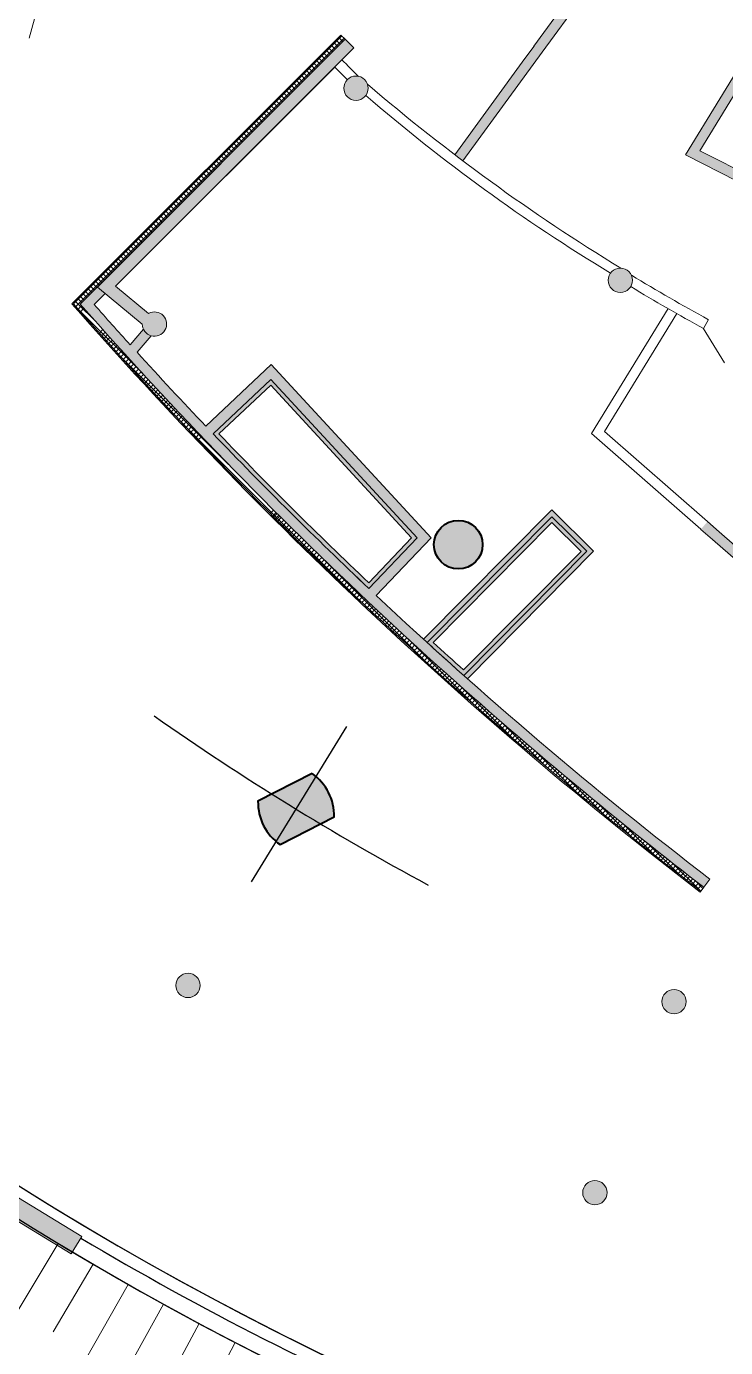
# Model space of a CAD drawing. Header units: millimetres. Extents: x 72919 to 485785, y -53256 to 338519.
# Drawn here: x 180142 to 197379, y 34315 to 66900 of the extents above; entities that cross this region are included whole.
import ezdxf

# ---------------------------------------------------------------- set-up
doc = ezdxf.new("R2010")
doc.units = ezdxf.units.MM
doc.layers.add('1', color=7, linetype='Continuous')
for name, color, linetype, lineweight in [('door', 177, 'Continuous', 9), ('gr', 251, 'Continuous', 40), ('wall', 5, 'Continuous', 40)]:
    doc.layers.add(name, color=color, linetype=linetype, lineweight=lineweight)

# ---------------------------------------------------------------- blocks, each defined once
blk = doc.blocks.new('Пилон 1')
at = {"layer": 'wall', "lineweight": 9, "ltscale": 400, "true_color": 0x000000}
h = blk.add_hatch(color=18, dxfattribs=at)
h.dxf.hatch_style = 1
edge = h.paths.add_edge_path()
edge.add_line((600, -750), (600, 750))
edge.add_arc((0, -375), 1275, 61.9275, 118.0725)
edge.add_line((-600, 750), (-600, -750))
edge.add_arc((0, 375), 1275, 241.9275, 298.0725)
at = {"layer": 'wall', "color": 0, "ltscale": 400}
blk.add_lwpolyline([(600, -750), (600, 750, 0.25), (-600, 750), (-600, -750, 0.25), (600, -750)], format="xyb", dxfattribs=at)
blk = doc.blocks.new('Колонна ∅1200')
at = {"lineweight": 9, "ltscale": 400, "true_color": 0x000000}
h = blk.add_hatch(color=18, dxfattribs=at)
h.dxf.hatch_style = 1
edge = h.paths.add_edge_path()
edge.add_arc((0, 0), 600, 0, 360)
at = {"color": 18, "ltscale": 400, "true_color": 0x000000}
blk.add_circle((0, 0), 600, dxfattribs=at)
blk = doc.blocks.new('Откосы  по обваловке')
at = {"layer": 'gr', "lineweight": 18, "flags": 128}
for points in [[(34945.346, 32850.404, 0.014116), (34942.738, 32864.058, -0.09994), (34942.031, 32905.884, -0.047239), (34947.135, 32924.102, -0.047239)], [(34946.693, 32850.844, 0.013895), (34944.105, 32864.359, -0.099946), (34943.408, 32905.633, -0.047246), (34948.442, 32923.599)], [(34957.418, 32843.415), (34951.36, 32861.941), (34949.644, 32867.202), (34948.75, 32870.241, -0.169619), (34952.387, 32922.108, -0.169619)]]:
    blk.add_lwpolyline(points, format="xyb", dxfattribs=at)
for points in [[(34944.192, 32909.523), (34947.985, 32908.65)], [(34945.877, 32908.087), (34947.767, 32907.674)], [(34943.758, 32907.469), (34947.561, 32906.695)], [(34945.468, 32906.079), (34947.368, 32905.714)], [(34943.367, 32905.408), (34947.187, 32904.73)], [(34945.105, 32904.062), (34947.019, 32903.745)]]:
    blk.add_lwpolyline(points, dxfattribs=at)

msp = doc.modelspace()

# ---------------------------------------------------------------- hatches: boundary and pattern name
at = {"ltscale": 500, "true_color": 0x000000}
h = msp.add_hatch(color=18, dxfattribs=at)
h.dxf.hatch_style = 1
edge = h.paths.add_edge_path()
edge.add_line((196533.29885, 74688.63742), (196527.96395, 74683.30252))
edge.add_line((196527.96395, 74683.30252), (196715.28669, 74502.12988))
edge.add_line((196715.28669, 74502.12988), (196628.89374, 74412.80424))
edge.add_arc((221610.24607, 104414.99944), 39041, 230.217515222, 238.316936093)
edge.add_line((201105.12673, 71192.42035), (199563.85637, 68677.29571))
edge.add_line((199563.85637, 68677.29571), (199777.01672, 68546.67159))
edge.add_line((199777.01672, 68546.67159), (201318.28764, 71061.79714))
edge.add_arc((221610.24607, 104414.99944), 39041, 238.683831648, 247.316628494)
edge.add_line((206554.54177, 68393.81888), (205425.6932, 65668.53733))
edge.add_line((205425.6932, 65668.53733), (205656.66312, 65572.86658))
edge.add_line((205656.66312, 65572.86658), (206785.51178, 68298.14833))
edge.add_arc((221610.24607, 104414.99944), 39041, 247.683524049, 256.316319016)
edge.add_line((212374.6517, 66482.11822), (211686.03008, 63613.80275))
edge.add_line((211686.03008, 63613.80275), (211929.12247, 63555.44103))
edge.add_line((211929.12247, 63555.44103), (212617.74394, 66423.75589))
edge.add_arc((221610.24607, 104414.99944), 39041, 256.683214571, 260.819116976)
edge.add_line((215381.18359, 65874.13202), (215411.88844, 66021.11655))
edge.add_arc((221610.24607, 104414.99944), 38891, 229.849259553, 260.829223184, ccw=False)
h = msp.add_hatch(color=18, dxfattribs=at)
h.dxf.hatch_style = 1
edge = h.paths.add_edge_path()
edge.add_arc((198782.47149, 67163.15066), 300, 174.342831103, 238.493311941)
edge.add_line((198625.69207, 66907.37691), (198563.9617, 66806.69663))
edge.add_line((198563.9617, 66806.69663), (196745.26757, 63838.61446))
edge.add_line((196745.26757, 63838.61446), (200070.20074, 62139.17709))
edge.add_line((200070.20074, 62139.17709), (198416.31653, 58893.24668))
edge.add_line((198416.31653, 58893.24668), (198193.56491, 59006.74431))
edge.add_line((198193.56491, 59006.74431), (199744.83475, 62051.28269))
edge.add_line((199744.83475, 62051.28269), (196390.80357, 63738.64173))
edge.add_line((196390.80357, 63738.64173), (198364.3371, 66959.41954))
edge.add_line((198364.3371, 66959.41954), (192884.10263, 71039.4412))
edge.add_line((192884.10263, 71039.4412), (192949.311, 71104.64957))
edge.add_arc((193236.04855, 71192.86281), 300, 197.100227321, 307.29949305)
edge.add_line((193417.84296, 70954.21915), (198483.93263, 67192.72343))
h = msp.add_hatch(color=18, dxfattribs=at)
h.dxf.hatch_style = 1
h.paths.add_polyline_path([(192658.78625, 66409.61428), (194040.04195, 68311.45695), (194184.16537, 68509.19796), (194923.51057, 69523.59841), (195124.16509, 69374.45674), (194240.61925, 68162.20934), (192860.82922, 66262.37873), (192857.82398, 66264.57487), (192633.61764, 65957.76627), (192431.87081, 66105.29359), (192656.27308, 66412.3703)])
h = msp.add_hatch(color=18, dxfattribs=at)
h.dxf.hatch_style = 1
h.paths.add_polyline_path([(186608.90238, 64764.24096), (188214.03478, 66369.37335), (188001.90274, 66581.50538), (186396.77035, 64976.37299)])
h = msp.add_hatch(color=18, dxfattribs=at)
h.dxf.hatch_style = 1
h.paths.add_polyline_path([(186608.90238, 64764.24096), (188214.03478, 66369.37335), (188001.90274, 66581.50538), (186396.77035, 64976.37299)])
h = msp.add_hatch(color=18, dxfattribs=at)
h.dxf.hatch_style = 1
h.paths.add_polyline_path([(190700.9929, 63735.7685), (192751.53221, 66543.5427), (192953.5646, 66396.29151), (190900.83012, 63584.26966)])
h = msp.add_hatch(color=18, dxfattribs=at)
h.dxf.hatch_style = 1
edge = h.paths.add_edge_path()
edge.add_arc((188267.77098, 65375.75717), 300, 0, 360)
h = msp.add_hatch(color=18, dxfattribs=at)
h.dxf.hatch_style = 1
edge = h.paths.add_edge_path()
edge.add_arc((188267.77098, 65375.75717), 300, 0, 360)
h = msp.add_hatch(color=18, dxfattribs=at)
h.dxf.hatch_style = 1
edge = h.paths.add_edge_path()
edge.add_line((186396.77035, 64976.37299), (181892.35238, 60471.95502))
edge.add_line((181892.35238, 60471.95502), (182999.49363, 59559.01294))
edge.add_arc((183299.49341, 59558.65153), 300, 179.93097687, 479.100038895)
edge.add_line((183153.59262, 59820.7831), (182337.98759, 60493.32616))
edge.add_line((182337.98759, 60493.32616), (186608.90238, 64764.24096))
edge.add_line((186608.90238, 64764.24096), (186396.77035, 64976.37299))
h = msp.add_hatch(color=18, dxfattribs=at)
h.dxf.hatch_style = 1
edge = h.paths.add_edge_path()
edge.add_arc((194784.86621, 60640.95654), 300, 0, 360)
h = msp.add_hatch(color=18, dxfattribs=at)
h.dxf.hatch_style = 1
edge = h.paths.add_edge_path()
edge.add_arc((263010.43379, 131794.99944), 108610, 221.3437262987, 232.465809088, ccw=False)
edge.add_line((181470.366, 60049.96864), (181892.35238, 60471.95502))
edge.add_line((181892.35238, 60471.95502), (182086.12337, 60312.17262))
edge.add_line((182086.12337, 60312.17262), (181813.16358, 60039.21283))
edge.add_arc((263010.43378, 131794.99944), 108359.99999, 221.4677289727, 222.1705741398)
edge.add_line((182699.47618, 59048.59274), (183027.32662, 59432.45629))
edge.add_arc((183306.27844, 59566.59578), 309.5279, 205.681492602, 253.318507398)
edge.add_line((183217.42812, 59270.09428), (182868.88576, 58862.00362))
edge.add_arc((263010.43378, 131794.99944), 108360, 222.3038318218, 222.9903643407)
edge.add_line((183748.51952, 57906.98589), (183780.70523, 57872.47437))
edge.add_line((183780.70523, 57872.47437), (183830.48582, 57819.15582))
edge.add_arc((263010.43379, 131794.99945), 108360.00001, 223.0538865942, 223.6196997129)
edge.add_line((184564.86858, 57040.84973), (186172.10709, 58559.40875))
edge.add_line((186172.10709, 58559.40875), (190117.81236, 54283.98174))
edge.add_line((190117.81236, 54283.98174), (188766.58448, 52866.29465))
edge.add_arc((263010.43379, 131794.99944), 108360, 226.7518725512, 227.5927949117)
edge.add_line((189932.96505, 51785.16778), (193095.64354, 54975.55161))
edge.add_line((193095.64354, 54975.55161), (194125.59179, 53954.5473))
edge.add_line((194125.59179, 53954.5473), (191014.85111, 50810.2745))
edge.add_arc((263010.43379, 131794.99944), 108360, 228.3628404721, 232.4651944493)
edge.add_line((196992.83455, 45867.31944), (196841.44765, 45668.36376))
edge = h.paths.add_edge_path(flags=16)
edge.add_arc((263010.43379, 131794.99944), 108360, 223.7565795465, 226.6196822872, ccw=False)
edge.add_line((184743.68021, 56853.65648), (186169.16748, 58193.9722))
edge.add_line((186169.16748, 58193.9722), (189775.07435, 54286.73875))
edge.add_line((189775.07435, 54286.73875), (188584.68118, 53037.79692))
edge.add_line((188584.68118, 53037.79692), (188584.68145, 53037.79666))
edge = h.paths.add_edge_path(flags=16)
edge.add_line((190021.69055, 51704.21995), (193096.38361, 54805.84759))
edge.add_line((193096.38361, 54805.84759), (193955.97295, 53953.7228))
edge.add_line((193955.97295, 53953.7228), (190925.08626, 50890.16478))
edge.add_arc((263010.43382, 131794.99948), 108360.00005, 227.6562999266, 228.2993015212, ccw=False)
h = msp.add_hatch(color=18, dxfattribs=at)
h.dxf.hatch_style = 1
h.paths.add_polyline_path([(197223.27595, 54436.0837), (197221.69623, 54436.96097), (196933.64035, 54684.79923), (196770.47642, 54495.47483), (197058.5323, 54247.63656), (197058.79745, 54247.81043), (199641.82899, 51991.23327), (199806.30749, 52179.50654)])
h = msp.add_hatch(color=18, dxfattribs=at)
h.dxf.hatch_style = 1
edge = h.paths.add_edge_path()
edge.add_arc((184126.32519, 43250.58922), 300, 0, 360)
h = msp.add_hatch(color=18, dxfattribs=at)
h.dxf.hatch_style = 1
edge = h.paths.add_edge_path()
edge.add_arc((196108.34829, 42851.66256), 300, 0, 360)
h = msp.add_hatch(color=18, dxfattribs=at)
h.dxf.hatch_style = 1
edge = h.paths.add_edge_path()
edge.add_arc((196108.34829, 42851.66256), 300, 0, 360)
h = msp.add_hatch(color=18, dxfattribs=at)
h.dxf.hatch_style = 1
edge = h.paths.add_edge_path()
edge.add_arc((194156.66278, 38139.87694), 300, 0, 360)
at = {"layer": '1', "ltscale": 500, "true_color": 0x000000}
h = msp.add_hatch(color=18, dxfattribs=at)
h.dxf.hatch_style = 1
h.paths.add_polyline_path([(187919.20153, 66074.55797), (187742.42622, 65897.77989), (188054.33754, 65585.87346), (188231.11285, 65762.65154), (187919.20153, 66074.55797)], flags=0)
h = msp.add_hatch(color=18, dxfattribs=at)
h.dxf.hatch_style = 1
h.paths.add_polyline_path([(188671.60715, 65385.69745), (188508.3909, 65196.32888, 0.0416341286), (194541.47726, 60814.67658), (194671.06473, 61028.46874, -0.0416341286), (188671.60715, 65385.69745)], flags=0)
h = msp.add_hatch(color=18, dxfattribs=at)
h.dxf.hatch_style = 1
h.paths.add_polyline_path([(195169.03972, 60696.71767), (195040.42911, 60482.33644, 0.00886153), (196838.74572, 59446.38816), (196959.67835, 59665.19241, -0.00886153), (195169.03972, 60696.71767)], flags=0)
h = msp.add_hatch(color=18, dxfattribs=at)
h.dxf.hatch_style = 1
h.paths.add_polyline_path([(194073.10991, 56856.15424), (194396.57629, 56905.53319), (196176.14329, 59809.5226), (195962.98325, 59940.14724), (194073.10991, 56856.15424)], flags=0)
h = msp.add_hatch(color=18, dxfattribs=at)
h.dxf.hatch_style = 1
h.paths.add_polyline_path([(194396.57629, 56905.53319), (194073.10991, 56856.15424), (196772.61392, 54497.82489), (196937.09242, 54686.09815), (194396.57629, 56905.53319)], flags=0)
at = {"layer": 'wall', "lineweight": 18, "ltscale": 0.007407, "true_color": 0x000000}
h = msp.add_hatch(color=18, dxfattribs=at)
h.dxf.hatch_style = 1
edge = h.paths.add_edge_path()
edge.add_line((184744.23929, 56854.18216), (186169.16748, 58193.9722))
edge.add_line((186169.16748, 58193.9722), (189774.7451, 54287.09551))
edge.add_line((189774.7451, 54287.09551), (188585.61692, 53038.7787))
edge.add_arc((260677.62689, 129463.03638), 105061.52989, 223.7178735556, 226.670854959, ccw=False)
edge = h.paths.add_edge_path(flags=16)
edge.add_line((184886.24404, 56850.44076), (186164.13381, 58051.97779))
edge.add_line((186164.13381, 58051.97779), (189637.6678, 54288.17891))
edge.add_line((189637.6678, 54288.17891), (188581.88031, 53179.83979))
edge.add_arc((260677.62689, 129463.03638), 104961.52989, 223.7729220767, 226.6165336033, ccw=False)
h = msp.add_hatch(color=18, dxfattribs=at)
h.dxf.hatch_style = 1
edge = h.paths.add_edge_path(flags=16)
edge.add_line((190166.16672, 51707.91961), (193097.00032, 54664.42758))
edge.add_line((193097.00032, 54664.42758), (193814.62392, 53953.03572))
edge.add_line((193814.62392, 53953.03572), (190920.77723, 51027.99493))
edge.add_arc((263010.43379, 131794.99945), 108260.00001, 227.7114961439, 228.2490725498, ccw=False)
edge = h.paths.add_edge_path()
edge.add_line((190021.69055, 51704.21995), (193096.38361, 54805.84759))
edge.add_line((193096.38361, 54805.84759), (193955.97295, 53953.7228))
edge.add_line((193955.97295, 53953.7228), (190925.08626, 50890.16478))
edge.add_arc((263010.43379, 131794.99945), 108360.00001, 227.6562999265, 228.2993015214, ccw=False)
h = msp.add_hatch(color=18, dxfattribs=at)
h.dxf.hatch_style = 1
h.paths.add_polyline_path([(179799.13113, 38099.03552), (181504.41146, 37054.0384), (181243.16218, 36627.71831), (179537.88185, 37672.71544)])

# ---------------------------------------------------------------- linework, layer by layer
at = {"color": 18, "ltscale": 500, "true_color": 0x000000}
for p, q in [((182360.23731, 60515.59305), (187742.42655, 65897.77956)), ((182360.23731, 60515.59305), (187742.42655, 65897.77956)), ((185689.84825, 45797.93134), (188038.37638, 49630.38093))]:
    msp.add_line(p, q, dxfattribs=at)
for points in [[(415650.43379, 180914.99944, 0.4142135624), (336810.43379, 259754.99944), (221610.43379, 259754.99944, 0.4142135624), (142770.43379, 180914.99944), (142770.43379, 104414.99944, 0.4142135624), (221610.43379, 25574.99944), (336810.43379, 25574.99944, 0.4142135624), (415650.43379, 104414.99944)], [(414950.43379, 180914.99944, 0.4142135624), (336810.43379, 259054.99944), (221610.43379, 259054.99944, 0.4142135624), (143470.43379, 180914.99944), (143470.43379, 104414.99944, 0.4142135624), (221610.43379, 26274.99944), (336810.43379, 26274.99944, 0.4142135624), (414950.43379, 104414.99944)]]:
    msp.add_lwpolyline(points, format="xyb", close=True, dxfattribs=at)
for points in [[(169590.89326, 46106.96395, 0.1815982494), (220836.93977, 26278.82788, 0.1815982494)], [(181481.61723, 37016.84159, 0.0329073073), (190671.30526, 32334.46167, 0.0329073073)], [(181272.6009, 36675.75795, 0.0329396854), (190518.21951, 31964.87997, 0.0329396854)]]:
    msp.add_lwpolyline(points, format="xyb", dxfattribs=at)
msp.add_arc((221610.43923, 104415.00765), 66640.00984, 234.9006934731, 241.7307518554, dxfattribs=at)
at = {"layer": 'door', "linetype": 'ByBlock', "ltscale": 100}
msp.add_line((180213.38187, 66606.51444), (180446.31901, 67475.84769), dxfattribs=at)
msp.add_line((180213.38187, 66606.51444), (180446.31901, 67475.84769), dxfattribs=at)
at = {"layer": 'door', "ltscale": 100}
msp.add_line((197351.05278, 58602.78986), (196825.69447, 59453.67096), dxfattribs=at)
at = {"layer": 'wall', "color": 18, "lineweight": 18, "ltscale": 0.007407, "true_color": 0x000000}
for p, q in [((195124.16509, 69374.45674), (192857.6318, 66264.71531)), ((198367.15591, 66964.0198), (196388.32886, 63734.60303)), ((192857.6318, 66264.71531), (192633.80982, 65957.62583)), ((192431.96189, 66105.13012), (190703.61332, 63733.77119)), ((192633.80982, 65957.62583), (190902.86974, 63582.73193)), ((199733.95149, 62029.92309), (196388.32886, 63734.60303)), ((200070.20074, 62139.17709), (196742.78902, 63834.57811)), ((196959.7661, 59671.04383), (196838.74572, 59446.38816)), ((190672.4512, 50619.7004), (190757.44465, 50704.69385)), ((190803.41854, 50503.18037), (190888.42, 50588.18183)), ((190934.58609, 50386.86055), (191019.59578, 50471.87024)), ((181504.41146, 37054.0384), (179799.13113, 38099.03552)), ((179537.88185, 37672.71544), (181243.16218, 36627.71831)), ((181243.16218, 36627.71831), (181504.41146, 37054.0384)), ((181481.61723, 37016.84159), (181504.41146, 37054.0384))]:
    msp.add_line(p, q, dxfattribs=at)
at = {"layer": 'wall', "color": 18, "lineweight": 18, "ltscale": 0.007407, "true_color": 0x000000, "extrusion": (0.707107, -0.707107, 0)}
for p, q in [((190345.9084, 50911.87604), (190430.88281, 50996.85045)), ((190476.37546, 50794.85572), (190561.35732, 50879.83758)), ((190607.04259, 50678.03548), (190692.03212, 50763.02501)), ((190737.90984, 50561.41536), (190822.90727, 50646.41279)), ((190868.97728, 50444.99543), (190953.98283, 50530.00098)), ((191000.24496, 50328.77573), (191085.25886, 50413.78963))]:
    msp.add_line(p, q, dxfattribs=at)
at = {"layer": 'wall', "color": 18, "lineweight": 18, "ltscale": 0.007407, "true_color": 0x000000}
for points in [[(192431.96189, 66105.13012), (192431.83126, 66104.83486), (192656.0376, 66411.64346), (192655.78388, 66412.21959), (194923.51057, 69523.59841)], [(196742.78902, 63834.57811), (198561.48314, 66802.66028), (204675.58579, 63687.36926)], [(181264.85984, 60056.59452), (187895.83673, 66687.5714)], [(181419.07319, 60051.61909), (187975.43111, 66607.97701)], [(187942.13964, 66521.74228), (187857.28682, 66606.59509)], [(187942.13964, 66521.74228), (187857.28682, 66606.59509)], [(187632.78042, 66212.38306), (187547.92761, 66297.23587)], [(187632.78042, 66212.38306), (187547.92761, 66297.23587)], [(187694.65226, 66274.2549), (187609.79945, 66359.10772)], [(187694.65226, 66274.2549), (187609.79945, 66359.10772)], [(187014.06199, 65593.66463), (186929.20917, 65678.51744)], [(187014.06199, 65593.66463), (186929.20917, 65678.51744)], [(186333.47171, 64913.07435), (186248.61889, 64997.92716)], [(186333.47171, 64913.07435), (186248.61889, 64997.92716)], [(186395.34355, 64974.94619), (186310.49074, 65059.79901)], [(186395.34355, 64974.94619), (186310.49074, 65059.79901)], [(186024.11249, 64603.71513), (185939.25968, 64688.56795)], [(186024.11249, 64603.71513), (185939.25968, 64688.56795)], [(185714.75328, 64294.35592), (185629.90046, 64379.20873)], [(185714.75328, 64294.35592), (185629.90046, 64379.20873)], [(185776.62512, 64356.22776), (185691.7723, 64441.08057)], [(185776.62512, 64356.22776), (185691.7723, 64441.08057)], [(185034.163, 63613.76564), (184949.31018, 63698.61845)], [(185096.03484, 63675.63748), (185011.18203, 63760.4903)], [(184724.80378, 63304.40642), (184639.95097, 63389.25924)], [(184415.44456, 62995.04721), (184330.59175, 63079.90002)], [(184477.31641, 63056.91905), (184392.46359, 63141.77186)], [(183734.85429, 62314.45693), (183650.00147, 62399.30974)], [(183796.72613, 62376.32877), (183711.87332, 62461.18159)], [(183425.49507, 62005.09771), (183340.64226, 62089.95053)], [(183116.13585, 61695.7385), (183031.28304, 61780.59131)], [(183178.0077, 61757.61034), (183093.15488, 61842.46315)], [(182435.54558, 61015.14822), (182350.69276, 61100.00103)], [(182497.41742, 61077.02006), (182412.56461, 61161.87288)], [(182126.18636, 60705.789), (182041.33355, 60790.64182)], [(181816.82714, 60396.42978), (181731.97433, 60481.2826)], [(181419.17913, 60051.61568), (181360.74327, 60110.05154)], [(181476.4654, 59861.52393), (181561.48427, 59946.54279)], [(182000.50473, 59271.87007), (182085.48722, 59356.85256)], [(182117.5083, 59141.38627), (182202.48333, 59226.3613)], [(183217.42812, 59270.09428), (182868.88576, 58862.00362)], [(182410.89224, 58816.05178), (182495.84957, 58901.0091)], [(182469.71898, 58751.13483), (182554.67293, 58836.08878)], [(182646.49898, 58556.68377), (182731.44315, 58641.62794)], [(182882.90495, 58298.115), (182967.83685, 58383.0469)], [(184564.86858, 57040.84973), (186172.10709, 58559.40875), (190117.81236, 54283.98174), (188766.58448, 52866.29465)], [(182942.13129, 58233.59764), (183027.06026, 58318.52662)], [(183001.40754, 58169.13021), (183086.33364, 58254.05631)], [(183060.73372, 58104.7127), (183145.657, 58189.63599)], [(183358.11324, 57783.37379), (183443.02327, 57868.28382)], [(183417.73884, 57719.2557), (183502.64638, 57804.16324)], [(183716.61505, 57399.41348), (183801.511, 57484.30943)], [(183776.53991, 57335.59465), (183861.4337, 57420.48845)], [(184137.13607, 56953.72869), (184222.0181, 57038.61073)], [(184197.4099, 56890.25883), (184282.29016, 56975.1391)], [(184318.10707, 56763.46863), (184402.98397, 56848.34553)], [(184378.53041, 56700.14828), (184463.4057, 56785.02358)], [(186152.47513, 54885.52609), (186237.32795, 54970.37891)], [(189932.96505, 51785.16778), (193095.64354, 54975.55161), (194125.59179, 53954.5473), (191014.85111, 50810.2745)], [(186524.72681, 54515.31565), (186609.58075, 54600.16959)], [(186711.52484, 54330.88263), (186796.3801, 54415.73788)], [(187023.85083, 54024.49018), (187108.70936, 54109.34871)], [(187149.12983, 53902.2818), (187233.99005, 53987.14203)], [(187211.84403, 53841.25232), (187296.70519, 53926.11348)], [(187274.60804, 53780.27264), (187359.47018, 53865.13478)], [(187400.28548, 53658.46271), (187485.14976, 53743.32699)], [(187463.19892, 53597.63246), (187548.06435, 53682.49789)], [(187904.98787, 53173.2156), (187989.8629, 53258.09064)], [(187968.29988, 53112.78393), (188053.1765, 53197.66055)], [(188158.53491, 52931.7879), (188243.41665, 53016.66963)], [(188222.04627, 52871.55557), (188306.92982, 52956.43912)], [(188285.60747, 52811.37309), (188370.49289, 52896.2585)], [(188412.87943, 52691.15767), (188497.76874, 52776.04698)], [(188604.16128, 52511.20846), (188689.05686, 52596.10404)], [(188988.07149, 52152.65655), (189072.9811, 52237.56616)], [(189052.23112, 52093.0725), (189137.14326, 52177.98463)], [(189116.44065, 52033.53833), (189201.35537, 52118.45306)], [(189245.0094, 51914.61971), (189329.92947, 51999.53978)], [(189309.36864, 51855.23527), (189394.29146, 51940.15808)], [(189373.77779, 51795.90073), (189458.70342, 51880.82636)], [(189438.23687, 51736.61612), (189523.16535, 51821.54461)], [(191153.37678, 50193.67434), (189551.91395, 51795.13717)], [(189567.30479, 51618.19667), (189652.23917, 51703.13105)], [(189890.84855, 51323.02199), (189975.79863, 51407.97208)], [(190020.61575, 51205.30182), (190105.57251, 51290.25858)], [(190150.58285, 51087.78154), (190235.5465, 51172.7452)], [(190215.64137, 51029.09638), (190300.60855, 51114.06356)], [(190280.74989, 50970.46121), (190365.80049, 51055.51182)], [(190411.11693, 50853.34088), (190496.62346, 50938.84741)], [(190541.68401, 50736.42059), (190627.44642, 50822.183)], [(192107.54127, 49363.25354), (190836.24434, 50634.55047)], [(191065.95391, 50270.741), (191150.97206, 50355.75914)], [(191197.52206, 50154.82177), (191282.54889, 50239.8486)], [(191263.38128, 50096.93731), (191348.41253, 50181.96856)], [(191593.42912, 49808.26671), (191678.48333, 49893.32092)], [(191659.58909, 49750.683), (191744.64807, 49835.74197)], [(192190.67516, 49291.81957), (192275.77425, 49376.91866)], [(192457.42332, 49063.59299), (192542.54382, 49148.71348)], [(193690.94963, 48027.33256), (192723.62228, 48994.6599)], [(192724.9757, 48836.17061), (192810.11851, 48921.31342)], [(192791.98952, 48779.44075), (192877.13805, 48864.58928)], [(192993.33292, 48609.55309), (193078.49895, 48694.71912)], [(193060.54805, 48553.02454), (193145.72004, 48638.19652)], [(193195.12941, 48440.11852), (193280.31345, 48525.30256)], [(193329.91226, 48327.414), (193415.1086, 48412.61034)], [(193397.37928, 48271.13733), (193482.58185, 48356.3399)], [(193464.89671, 48214.91107), (193550.10557, 48300.11993)], [(194380.82869, 47461.19718), (193501.17961, 48340.84626)], [(194074.82382, 47711.145), (194160.09186, 47796.41304)], [(194142.84596, 47655.42346), (194228.12087, 47740.69836)], [(195023.61754, 46942.15201), (194211.32055, 47754.44901)], [(194415.44003, 47433.04278), (194500.74297, 47518.34571)], [(194620.4167, 47266.78839), (194705.74126, 47352.11295)], [(194688.84349, 47211.4715), (194774.17538, 47296.80338)], [(194757.32092, 47156.20524), (194842.66019, 47241.5445)], [(194894.42775, 47045.82469), (194979.78195, 47131.17889)], [(195444.88326, 46606.3307), (195530.29953, 46691.74698)], [(195790.56813, 46333.29714), (195876.02509, 46418.7541)], [(195859.85762, 46278.84295), (195945.3229, 46364.30823)], [(195929.198, 46224.43964), (196014.67165, 46309.91329)], [(195998.58926, 46170.08722), (196084.07134, 46255.5693)], [(196068.03143, 46115.7857), (196153.522, 46201.27627)], [(196207.06855, 46007.33545), (196292.57628, 46092.84317)], [(196555.55328, 45737.10174), (196641.10492, 45822.65339)], [(196625.40325, 45683.20803), (196710.96386, 45768.76863)], [(196820.24521, 45640.49909), (196627.87936, 45832.86495)], [(196750.61552, 45548.99036), (196841.44765, 45668.36376)], [(196841.44765, 45668.36376), (196992.83455, 45867.31944)]]:
    msp.add_lwpolyline(points, dxfattribs=at)
at = {"layer": 'wall', "color": 18, "lineweight": 18, "ltscale": 0.007407, "true_color": 0x000000, "extrusion": (0.707107, -0.707107, 0)}
for points, elevation in [([(180017.65426, 0), (170668.14816, 0)], 85737.18635), ([(180017.65426, 0), (170780.66642, 0)], 85857.18635), ([(170662.818, 0), (170745.56397, 0)], 85819.74981), ([(170600.53099, 0), (170720.70906, 0)], 86869.74981), ([(170591.14048, 0), (170711.30815, 0)], 87044.74981), ([(170586.5513, 0), (170706.71388, 0)], 87132.24981), ([(170582.03281, 0), (170702.19039, 0)], 87219.74981), ([(170577.58502, 0), (170697.73768, 0)], 87307.24981), ([(170564.66573, 0), (170684.80407, 0)], 87569.74981), ([(170560.50062, 0), (170680.63435, 0)], 87657.24981), ([(170552.38236, 0), (170672.5071, 0)], 87832.24981), ([(170548.42918, 0), (170668.54954, 0)], 87919.74981), ([(170544.54663, 0), (170664.6627, 0)], 88007.24981), ([(170526.19303, 0), (170646.28878, 0)], 88444.74981), ([(170522.73409, 0), (170642.82601, 0)], 88532.24981), ([(170519.34573, 0), (170639.4339, 0)], 88619.74981), ([(170516.02793, 0), (170636.11244, 0)], 88707.24981), ([(170506.49791, 0), (170626.57187, 0)], 88969.74981), ([(170500.4973, 0), (170620.56463, 0)], 89144.74981), ([(170497.6028, 0), (170617.66692, 0)], 89232.24981), ([(170489.34244, 0), (170609.39743, 0)], 89494.74981), ([(170484.18811, 0), (170604.23739, 0)], 89669.74981), ([(170479.31578, 0), (170599.35968, 0)], 89844.74981), ([(170472.53597, 0), (170592.57237, 0)], 90107.24981), ([(170439.66971, 0), (170559.66979, 0)], 92907.24981), ([(170441.12517, 0), (170561.12686, 0)], 92940.80046), ([(170439.80465, 0), (170559.80487, 0)], 92994.74981), ([(170440.69678, 0), (170560.698, 0)], 93028.30046), ([(170440.01, 0), (170560.01045, 0)], 93082.24981), ([(170440.28577, 0), (170560.28653, 0)], 93169.74981), ([(170440.63195, 0), (170560.63309, 0)], 93257.24981), ([(170442.09302, 0), (170562.09577, 0)], 93519.74981), ([(170443.41916, 0), (170563.42338, 0)], 93694.74981), ([(170444.18786, 0), (170564.19293, 0)], 93782.24981), ([(170445.02699, 0), (170565.03299, 0)], 93869.74981), ([(170445.93654, 0), (170565.94354, 0)], 93957.24981), ([(170447.96693, 0), (170567.97618, 0)], 94132.24981), ([(170452.87292, 0), (170572.88758, 0)], 94482.24981), ([(170457.29202, 0), (170577.31158, 0)], 94744.74981), ([(170458.90596, 0), (170578.92729, 0)], 94832.24981), ([(170462.34518, 0), (170582.37032, 0)], 95007.24981), ([(170464.17048, 0), (170584.19764, 0)], 95094.74981), ([(170466.06624, 0), (170586.09549, 0)], 95182.24981), ([(170472.17635, 0), (170592.21235, 0)], 95444.74981), ([(170474.354, 0), (170594.39241, 0)], 95532.24981), ([(170483.76949, 0), (170603.81831, 0)], 95882.24981), ([(170491.57135, 0), (170611.6288, 0)], 96144.74981), ([(170497.12516, 0), (170617.18876, 0)], 96319.74981), ([(170500.00786, 0), (170620.07464, 0)], 96407.24981), ([(170509.07916, 0), (170629.15598, 0)], 96669.74981), ([(170522.16197, 0), (170642.25326, 0)], 97019.74981), ([(170540.1035, 0), (170660.21464, 0)], 97457.24981), ([(170547.77433, 0), (170667.89397, 0)], 97632.24981), ([(170551.71568, 0), (170671.83969, 0)], 97719.74981), ([(170555.72767, 0), (170675.85612, 0)], 97807.24981), ([(170559.8103, 0), (170679.94326, 0)], 97894.74981), ([(170568.18751, 0), (170688.32975, 0)], 98069.74981), ([(170576.84739, 0), (170696.99922, 0)], 98244.74981), ([(170656.31083, 0), (170776.55075, 0)], 99644.74981), ([(170673.22784, 0), (170793.48653, 0)], 99907.24981), ([(170679.00857, 0), (170799.27368, 0)], 99994.74981), ([(170684.86019, 0), (170805.13178, 0)], 100082.24981), ([(170708.9757, 0), (170829.27407, 0)], 100432.24981), ([(170715.1819, 0), (170835.48716, 0)], 100519.74981), ([(170721.45906, 0), (170841.77129, 0)], 100607.24981), ([(170727.80718, 0), (170848.12646, 0)], 100694.74981), ([(170740.71636, 0), (170861.04999, 0)], 100869.74981), ([(170747.27746, 0), (170867.61837, 0)], 100957.24981), ([(170760.6127, 0), (170880.96844, 0)], 101132.24981), ([(170767.38689, 0), (170887.75015, 0)], 101219.74981), ([(170774.23212, 0), (170894.60299, 0)], 101307.24981), ([(170788.13582, 0), (170908.52215, 0)], 101482.24981), ([(170795.19431, 0), (170915.58848, 0)], 101569.74981), ([(170802.3239, 0), (170922.72601, 0)], 101657.24981), ([(170824.1395, 0), (170944.56588, 0)], 101919.74981), ([(170831.55368, 0), (170951.98831, 0)], 102007.24981), ([(170854.22338, 0), (170974.68324, 0)], 102269.74981), ([(170869.69262, 0), (170990.16971, 0)], 102444.74981), ([(170901.48632, 0), (171021.99883, 0)], 102794.74981), ([(170909.61301, 0), (171030.13457, 0)], 102882.24981), ([(170917.81103, 0), (171038.34173, 0)], 102969.74981), ([(170926.0804, 0), (171046.62032, 0)], 103057.24981), ([(170934.42115, 0), (171054.97037, 0)], 103144.74981), ([(170942.83328, 0), (171063.39188, 0)], 103232.24981), ([(170951.31681, 0), (171071.88487, 0)], 103319.74981), ([(170959.87176, 0), (171080.44936, 0)], 103407.24981), ([(170985.96529, 0), (171106.57201, 0)], 103669.74981), ([(170994.80609, 0), (171115.42268, 0)], 103757.24981), ([(171003.71839, 0), (171124.34493, 0)], 103844.74981), ([(171021.75758, 0), (171142.40426, 0)], 104019.74981), ([(171030.88451, 0), (171151.54138, 0)], 104107.24981), ([(171068.10815, 0), (171188.80661, 0)], 104457.24981), ([(171087.1498, 0), (171207.86955, 0)], 104632.24981), ([(171096.77815, 0), (171217.50867, 0)], 104719.74981), ([(171106.47821, 0), (171227.21958, 0)], 104807.24981), ([(171116.24999, 0), (171237.00229, 0)], 104894.74981), ([(171126.09352, 0), (171246.85683, 0)], 104982.24981), ([(171166.1855, 0), (171286.99369, 0)], 105332.24981), ([(171176.38806, 0), (171297.20768, 0)], 105419.74981), ([(171186.66248, 0), (171307.49361, 0)], 105507.24981), ([(171197.0088, 0), (171317.85152, 0)], 105594.74981), ([(171260.59746, 0), (171381.51147, 0)], 106119.74981), ([(171282.36974, 0), (171403.30817, 0)], 106294.74981), ([(171293.36398, 0), (171414.31476, 0)], 106382.24981), ([(171304.43032, 0), (171425.39352, 0)], 106469.74981), ([(171315.56879, 0), (171436.54449, 0)], 106557.24981), ([(171349.41714, 0), (171470.43087, 0)], 106819.74981)]:
    msp.add_lwpolyline(points, dxfattribs=dict(at, elevation=elevation))
at = {"layer": 'wall', "color": 18, "lineweight": 18, "ltscale": 0.007407, "true_color": 0x000000}
for points in [[(181892.35238, 60471.95502), (182999.49363, 59559.01294, 3.6786487101), (183153.59262, 59820.7831), (182337.98759, 60493.32616), (188214.03478, 66369.37335), (188001.90274, 66581.50538)], [(188584.68145, 53037.79666, -0.0124932923), (184743.68021, 56853.65648), (186169.16748, 58193.9722), (189775.07435, 54286.73875), (188584.68118, 53037.79692)], [(184886.24404, 56850.44076), (186164.13381, 58051.97779), (189637.6678, 54288.17891), (188581.88031, 53179.83979, -0.0124082327)], [(190021.69055, 51704.21995), (193096.38361, 54805.84759), (193955.97295, 53953.7228), (190925.08626, 50890.16478, -0.0028056311)], [(190166.16672, 51707.91961), (193097.00032, 54664.42758), (193814.62392, 53953.03572), (190920.77723, 51027.99493, -0.0023456239)]]:
    msp.add_lwpolyline(points, format="xyb", close=True, dxfattribs=at)
at = {"layer": 'wall', "color": 18, "lineweight": 18, "ltscale": 0.007407, "true_color": 0x000000, "extrusion": (-0.707107, -0.707107, 0)}
for points, elevation in [([(85857.18635, 0), (85737.18635, 0)], -179758.13647), ([(85857.18635, 0), (85737.18635, 0)], -179758.13647), ([(85857.18635, 0), (85737.18635, 0)], -179845.63647), ([(85857.18635, 0), (85737.18635, 0)], -179845.63647), ([(85707.18635, 0), (85857.18635, 0)], -180017.65426), ([(85707.18635, 0), (85857.18635, 0)], -180017.65426), ([(85857.18635, 0), (85737.18635, 0)], -179320.63647), ([(85857.18635, 0), (85737.18635, 0)], -179320.63647), ([(85857.18635, 0), (85737.18635, 0)], -179408.13647), ([(85857.18635, 0), (85737.18635, 0)], -179408.13647), ([(85857.18635, 0), (85737.18635, 0)], -179670.63647), ([(85857.18635, 0), (85737.18635, 0)], -179670.63647), ([(85857.18635, 0), (85737.18635, 0)], -178883.13647), ([(85857.18635, 0), (85737.18635, 0)], -178883.13647), ([(85857.18635, 0), (85737.18635, 0)], -178970.63647), ([(85857.18635, 0), (85737.18635, 0)], -178970.63647), ([(85857.18635, 0), (85737.18635, 0)], -179058.13647), ([(85857.18635, 0), (85737.18635, 0)], -179058.13647), ([(85857.18635, 0), (85737.18635, 0)], -179145.63647), ([(85857.18635, 0), (85737.18635, 0)], -179145.63647), ([(85857.18635, 0), (85737.18635, 0)], -179233.13647), ([(85857.18635, 0), (85737.18635, 0)], -179233.13647), ([(85857.18635, 0), (85737.18635, 0)], -178445.63647), ([(85857.18635, 0), (85737.18635, 0)], -178445.63647), ([(85857.18635, 0), (85737.18635, 0)], -178533.13647), ([(85857.18635, 0), (85737.18635, 0)], -178533.13647), ([(85857.18635, 0), (85737.18635, 0)], -178708.13647), ([(85857.18635, 0), (85737.18635, 0)], -178708.13647), ([(85857.18635, 0), (85737.18635, 0)], -178795.63647), ([(85857.18635, 0), (85737.18635, 0)], -178795.63647), ([(85857.18635, 0), (85737.18635, 0)], -177920.63647), ([(85857.18635, 0), (85737.18635, 0)], -177920.63647), ([(85857.18635, 0), (85737.18635, 0)], -178008.13647), ([(85857.18635, 0), (85737.18635, 0)], -178008.13647), ([(85857.18635, 0), (85737.18635, 0)], -178183.13647), ([(85857.18635, 0), (85737.18635, 0)], -178183.13647), ([(85857.18635, 0), (85737.18635, 0)], -178270.63647), ([(85857.18635, 0), (85737.18635, 0)], -178270.63647), ([(85857.18635, 0), (85737.18635, 0)], -178358.13647), ([(85857.18635, 0), (85737.18635, 0)], -178358.13647), ([(85857.18635, 0), (85737.18635, 0)], -177483.13647), ([(85857.18635, 0), (85737.18635, 0)], -177483.13647), ([(85857.18635, 0), (85737.18635, 0)], -177570.63647), ([(85857.18635, 0), (85737.18635, 0)], -177570.63647), ([(85857.18635, 0), (85737.18635, 0)], -177833.13647), ([(85857.18635, 0), (85737.18635, 0)], -177833.13647), ([(85857.18635, 0), (85737.18635, 0)], -177045.63647), ([(85857.18635, 0), (85737.18635, 0)], -177045.63647), ([(85857.18635, 0), (85737.18635, 0)], -177133.13647), ([(85857.18635, 0), (85737.18635, 0)], -177133.13647), ([(85857.18635, 0), (85737.18635, 0)], -177308.13647), ([(85857.18635, 0), (85737.18635, 0)], -177308.13647), ([(85857.18635, 0), (85737.18635, 0)], -177395.63647), ([(85857.18635, 0), (85737.18635, 0)], -177395.63647), ([(85857.18635, 0), (85737.18635, 0)], -176520.63647), ([(85857.18635, 0), (85737.18635, 0)], -176520.63647), ([(85857.18635, 0), (85737.18635, 0)], -176608.13647), ([(85857.18635, 0), (85737.18635, 0)], -176608.13647), ([(85857.18635, 0), (85737.18635, 0)], -176695.63647), ([(85857.18635, 0), (85737.18635, 0)], -176695.63647), ([(85857.18635, 0), (85737.18635, 0)], -176958.13647), ([(85857.18635, 0), (85737.18635, 0)], -176958.13647), ([(85857.18635, 0), (85737.18635, 0)], -176083.13647), ([(85857.18635, 0), (85737.18635, 0)], -176170.63647), ([(85857.18635, 0), (85737.18635, 0)], -176258.13647), ([(85857.18635, 0), (85737.18635, 0)], -176345.63647), ([(85857.18635, 0), (85737.18635, 0)], -176433.13647), ([(85857.18635, 0), (85737.18635, 0)], -176433.13647), ([(85857.18635, 0), (85737.18635, 0)], -175645.63647), ([(85857.18635, 0), (85737.18635, 0)], -175733.13647), ([(85857.18635, 0), (85737.18635, 0)], -175995.63647), ([(85857.18635, 0), (85737.18635, 0)], -175208.13647), ([(85857.18635, 0), (85737.18635, 0)], -175295.63647), ([(85857.18635, 0), (85737.18635, 0)], -175470.63647), ([(85857.18635, 0), (85737.18635, 0)], -175558.13647), ([(85857.18635, 0), (85737.18635, 0)], -174683.13647), ([(85857.18635, 0), (85737.18635, 0)], -174770.63647), ([(85857.18635, 0), (85737.18635, 0)], -174858.13647), ([(85857.18635, 0), (85737.18635, 0)], -175120.63647), ([(85857.18635, 0), (85737.18635, 0)], -174245.63647), ([(85857.18635, 0), (85737.18635, 0)], -174333.13647), ([(85857.18635, 0), (85737.18635, 0)], -174420.63647), ([(85857.18635, 0), (85737.18635, 0)], -174508.13647), ([(85857.18635, 0), (85737.18635, 0)], -174595.63647), ([(85857.18635, 0), (85737.18635, 0)], -173808.13647), ([(85857.18635, 0), (85737.18635, 0)], -173895.63647), ([(85857.18635, 0), (85737.18635, 0)], -174158.13647), ([(85857.18635, 0), (85737.18635, 0)], -173370.63647), ([(85857.18635, 0), (85737.18635, 0)], -173458.13647), ([(85857.18635, 0), (85737.18635, 0)], -173633.13647), ([(85857.18635, 0), (85737.18635, 0)], -173720.63647), ([(85857.18635, 0), (85737.18635, 0)], -172845.63647), ([(85857.18635, 0), (85737.18635, 0)], -172933.13647), ([(85857.18635, 0), (85737.18635, 0)], -173020.63647), ([(85857.18635, 0), (85737.18635, 0)], -173283.13647), ([(85857.18635, 0), (85737.18635, 0)], -172408.13647), ([(85857.18635, 0), (85737.18635, 0)], -172495.63647), ([(85857.18635, 0), (85737.18635, 0)], -172583.13647), ([(85857.18635, 0), (85737.18635, 0)], -172670.63647), ([(85857.18635, 0), (85737.18635, 0)], -172758.13647), ([(85857.18635, 0), (85737.18635, 0)], -171970.63647), ([(85857.18635, 0), (85737.18635, 0)], -172058.13647), ([(85857.18635, 0), (85737.18635, 0)], -172320.63647), ([(85857.18635, 0), (85737.18635, 0)], -171533.13647), ([(85857.18635, 0), (85737.18635, 0)], -171620.63647), ([(85857.18635, 0), (85737.18635, 0)], -171795.63647), ([(85857.18635, 0), (85737.18635, 0)], -171883.13647), ([(85857.18635, 0), (85737.18635, 0)], -171008.13647), ([(85857.18635, 0), (85737.18635, 0)], -171095.63647), ([(85857.18635, 0), (85737.18635, 0)], -171183.13647), ([(85857.18635, 0), (85737.18635, 0)], -171358.13647), ([(85857.18635, 0), (85737.18635, 0)], -171445.63647), ([(86429.07837, 0), (85819.82713, 0)], -170745.63647), ([(85857.18635, 0), (85737.18635, 0)], -170833.13647), ([(85857.18635, 0), (85737.18635, 0)], -170920.63647), ([(85857.18635, 0), (85737.18635, 0)], -170920.63647), ([(88157.89582, 0), (85893.08536, 0)], -170658.13647), ([(91234.96356, 0), (87446.82473, 0)], -170570.63647), ([(95859.96827, 0), (89706.67857, 0)], -170483.13647), ([(98119.82211, 0), (94331.68327, 0)], -170570.63647), ([(102025.82132, 0), (100486.76209, 0)], -170833.13647), ([(105477.29014, 0), (104404.68269, 0)], -171183.13647)]:
    msp.add_lwpolyline(points, dxfattribs=dict(at, elevation=elevation))
at = {"layer": 'wall', "color": 18, "lineweight": 18, "ltscale": 0.007407, "true_color": 0x000000, "extrusion": (0.707107, 0.707107, 0)}
for points, elevation in [([(-85857.18635, 0), (-85737.18635, 0)], 178095.63647), ([(-85857.18635, 0), (-85737.18635, 0)], 178095.63647), ([(-106200.72875, 0), (-105190.81978, 0)], 171270.63647), ([(-106886.56518, 0), (-105929.44939, 0)], 171358.13647)]:
    msp.add_lwpolyline(points, dxfattribs=dict(at, elevation=elevation))
at = {"layer": 'wall', "color": 18, "lineweight": 18, "ltscale": 0.007407, "true_color": 0x000000}
for points in [[(196841.44765, 45668.36376, -0.0485673739), (181470.366, 60049.96864), (182009.12708, 60588.72973)], [(183027.32662, 59432.45629), (182699.47618, 59048.59274, -0.0030667502), (181813.16358, 60039.21283), (182086.12337, 60312.17262)], [(197796.60678, 45255.723, 0.0027916423), (198766.99676, 44532.92063), (200620.9251, 46803.61789), (200622.41091, 46805.32965), (200861.37628, 47098.12324), (200861.37628, 47098.12324), (202685.46114, 49332.26813), (199928.01632, 51741.2155), (199930.27813, 51743.8528), (199641.82899, 51991.23327), (199641.82899, 51991.23327), (197058.79745, 54247.81043), (197058.72874, 54247.86562), (196770.67286, 54495.70388), (196772.61392, 54497.82489), (194073.10991, 56856.15424), (195962.98325, 59940.14724)], [(197645.21988, 45056.76732, 0.0033416943), (198810.43095, 44190.82297), (200809.47917, 46639.26351), (200809.47917, 46639.26351), (201049.68054, 46933.46291), (201049.93034, 46933.76887), (203032.03649, 49361.45872), (200090.77343, 51930.9926), (200090.38253, 51931.33409), (199804.5861, 52181.01037), (199804.5861, 52181.01037), (197221.8536, 54437.32629), (197221.8536, 54437.32629), (196935.26236, 54687.69693), (196935.67007, 54687.34074), (194396.57629, 56905.53319), (196179.94842, 59815.73201)], [(182868.88576, 58862.00362, 0.0057416199), (184564.86858, 57040.84973, 0.0057416199)], [(189774.7451, 54287.09551), (188585.61692, 53038.7787, -0.0128855251), (184744.23929, 56854.18216)], [(188766.58448, 52866.29465, 0.024934235), (196992.83455, 45867.31944)]]:
    msp.add_lwpolyline(points, format="xyb", dxfattribs=at)
at = {"layer": 'wall', "color": 18, "lineweight": 18, "ltscale": 0.007407, "true_color": 0x000000, "extrusion": (-0.707107, 0.707107, 0)}
for points, elevation in [([(-170657.23798, 0), (-170777.47893, 0)], -85907.24981), ([(-170610.20441, 0), (-170730.39321, 0)], -86694.74981), ([(-170503.46234, 0), (-170623.53294, 0)], -89057.24981), ([(-170486.73002, 0), (-170606.78212, 0)], -89582.24981), ([(-170481.7167, 0), (-170601.76325, 0)], -89757.24981), ([(-170441.53558, 0), (-170561.53772, 0)], -93432.24981), ([(-170460.59034, 0), (-170580.61354, 0)], -94919.74981), ([(-170488.90022, 0), (-170608.95472, 0)], -96057.24981), ([(-170502.96109, 0), (-170623.03113, 0)], -96494.74981), ([(-170505.98485, 0), (-170626.05824, 0)], -96582.24981), ([(-170690.7827, 0), (-170811.06087, 0)], -100169.74981), ([(-170734.22627, 0), (-170854.55269, 0)], -100782.24981), ([(-171136.00882, 0), (-171256.78323, 0)], -105069.74981), ([(-171145.9959, 0), (-171266.78149, 0)], -105157.24981)]:
    msp.add_lwpolyline(points, dxfattribs=dict(at, elevation=elevation))
at = {"layer": 'wall', "color": 18, "lineweight": 18, "ltscale": 0.007407, "true_color": 0x000000}
for centre in [(188267.77098, 65375.75717), (188267.77098, 65375.75717), (194784.64814, 60639.10227), (184126.38675, 43246.59405), (196108.40985, 42847.6674), (196108.40985, 42847.6674), (194156.72435, 38135.88178)]:
    msp.add_circle(centre, 300, dxfattribs=at)
for centre, radius, start, end in [((221610.24607, 104414.99944), 38891, 229.849259552, 260.829223185), ((221610.24607, 104414.99944), 39041, 230.217515221, 260.819116984), ((221610.24607, 104414.99944), 39791, 229.793620603, 260.853140905), ((221610.24607, 104414.99944), 41987.01593, 229.793620603, 260.853140905), ((7757144.01295, 7635106.14773), 10704613.75749, 224.999268714862, 225.001629724601), ((-120264923.88869, -120387365.48034), 170346466.43054, 44.999948493706, 45.000141982484), ((217643.30255, 98967.82056), 44602.20541, 229.215420808, 238.80498857), ((219581.76211, 101623.90773), 47640.42321, 229.350833856, 238.652849141), ((221960.48765, 105119.89575), 51876.3643, 238.759545507, 241.185526077), ((222073.74984, 105331.00791), 52366.05544, 238.919793917, 241.190679544), ((263010.43379, 131794.99944), 108610, 221.343726299, 232.4658090935), ((263010.43379, 131794.99944), 108610, 228.5406841319, 232.4658090935)]:
    msp.add_arc(centre, radius, start, end, dxfattribs=at)
at = {"layer": 'wall', "color": 18, "lineweight": 18, "ltscale": 0.007407, "true_color": 0x000000, "extrusion": (0, 0, -1)}
for radius, start, end in [(108760, 307.5338234983, 318.7304098301), (108730, 307.5338968791, 318.7155984686)]:
    msp.add_arc((-263010.43379, 131794.99944), radius, start, end, dxfattribs=at)

# ---------------------------------------------------------------- block references
at = {"layer": 'wall', "color": 18, "lineweight": 18, "ltscale": 0.007407, "true_color": 0x000000, "xscale": 999.9999999999999, "yscale": 999.9999999999999, "zscale": 999.9999999999999, "rotation": 71.89262594900111}
msp.add_blockref('Откосы  по обваловке', (20598007.21244, -43408295.21277), dxfattribs=at)
at = {"layer": 'wall', "color": 18, "lineweight": 18, "ltscale": 0.007407, "true_color": 0x000000}
msp.add_blockref('Колонна ∅1200', (190788.24345, 54117.75615), dxfattribs=at)
at = {"layer": 'wall', "color": 18, "lineweight": 18, "ltscale": 0.007407, "true_color": 0x000000, "rotation": 116.9999999999992}
msp.add_blockref('Пилон 1', (186791.12943, 47595.05889), dxfattribs=at)
msp.add_blockref('Пилон 1', (186791.12943, 47595.05889), dxfattribs=at)

doc.saveas('drawing.dxf')
